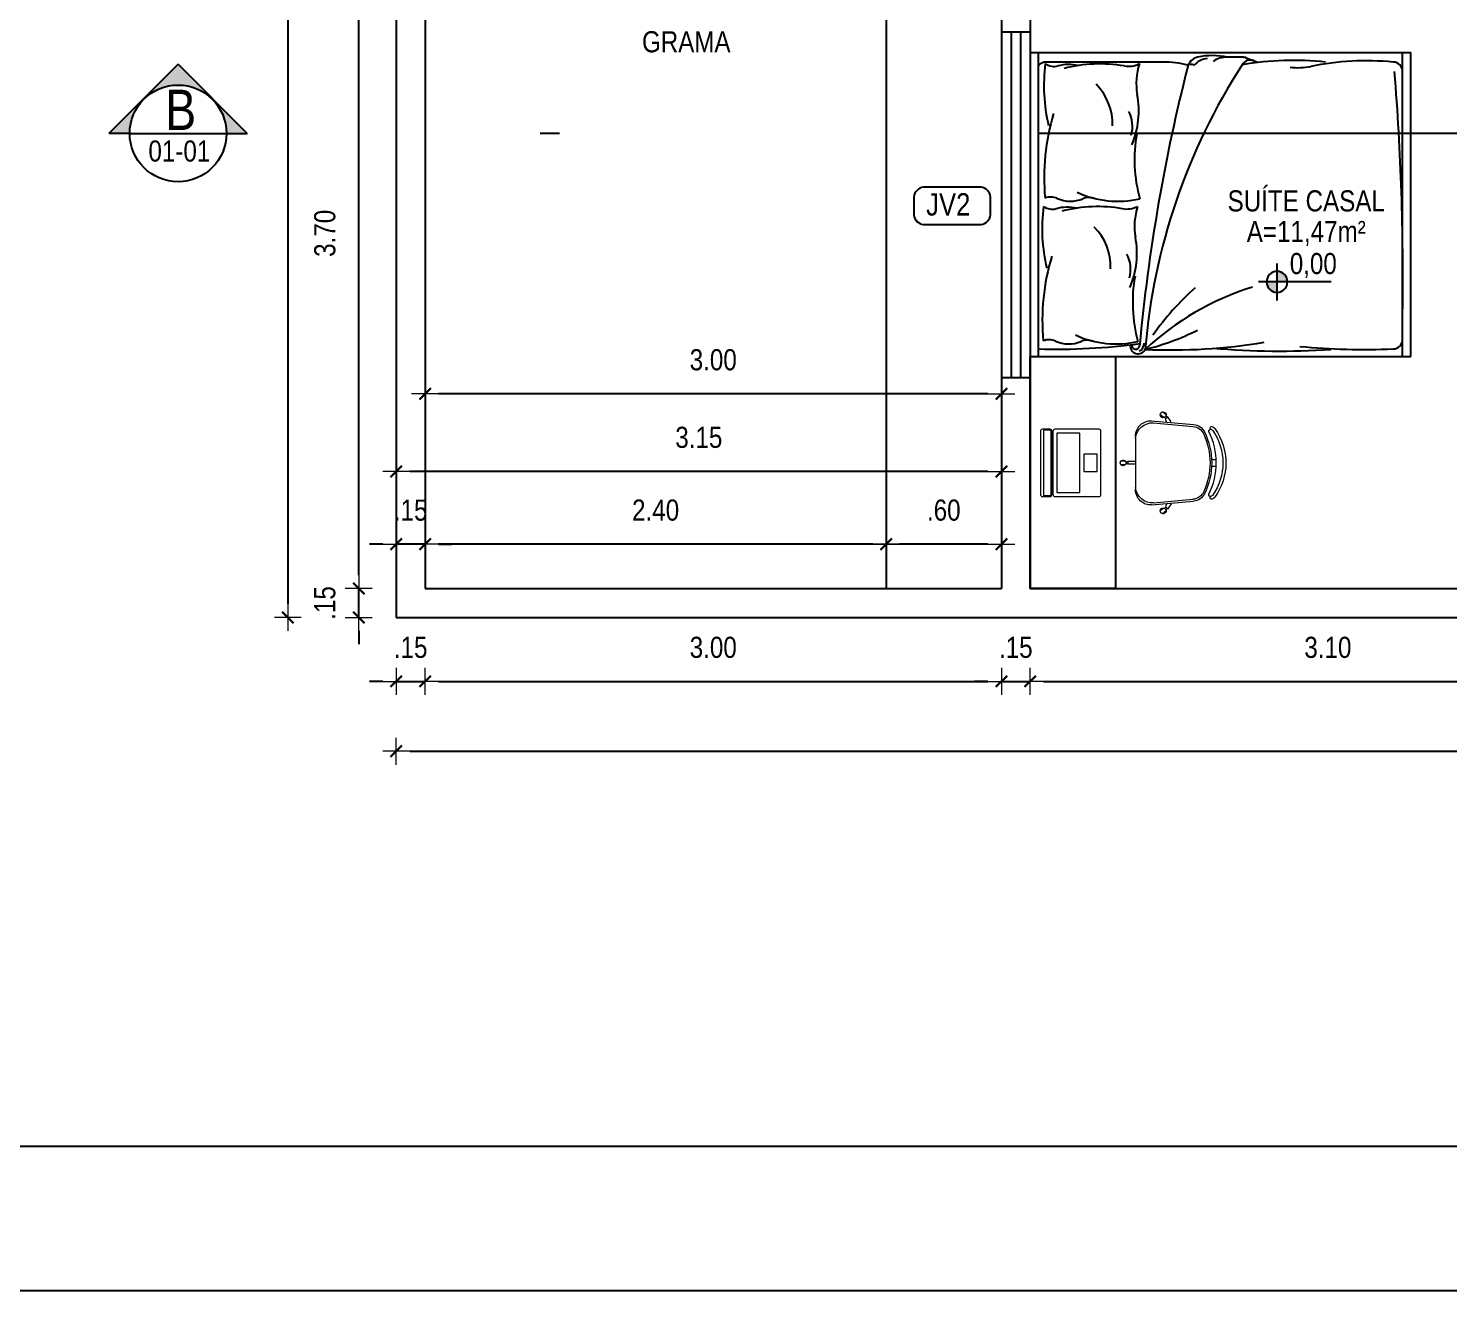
# Model space of a CAD drawing. Header units: millimetres. Extents: x -677 to -23, y -135 to 1112.
# Drawn here: x -210.64 to -203.24, y 838.58 to 845.15 of the extents above; entities that cross this region are included whole.
import ezdxf
from ezdxf.enums import TextEntityAlignment as Align

# ---------------------------------------------------------------- set-up
doc = ezdxf.new("R2010")
doc.units = ezdxf.units.MM
doc.header["$LTSCALE"] = 20
doc.header["$MEASUREMENT"] = 0
doc.header["$PDSIZE"] = -5
doc.linetypes.add('DASHDOT2', pattern=[0.5, 0.25, -0.125, 0, -0.125])
doc.layers.get('0').update_dxf_attribs({"linetype": 'CONTINUOUS'})
doc.layers.get('Defpoints').update_dxf_attribs({"linetype": 'CONTINUOUS'})
for name, color, linetype in [('AR-ALV', 5, 'CONTINUOUS'), ('ARREDI_attrezzature', 175, 'CONTINUOUS'), ('COTA', 7, 'CONTINUOUS'), ('DIVERSOS', 1, 'CONTINUOUS'), ('E-txt-g', 3, 'CONTINUOUS'), ('Layer1', 7, 'CONTINUOUS'), ('LAYER4', 7, 'CONTINUOUS'), ('LAYER5', 8, 'CONTINUOUS'), ('LAYER7', 4, 'CONTINUOUS')]:
    doc.layers.add(name, color=color, linetype=linetype)
for name, color, linetype, lineweight in [('E-Lay-9', 9, 'CONTINUOUS', 9), ('E-Pen-C', 4, 'CONTINUOUS', 15), ('E-Pen-G', 3, 'CONTINUOUS', 30), ('E-Txt-W', 7, 'CONTINUOUS', 20)]:
    doc.layers.add(name, color=color, linetype=linetype, lineweight=lineweight)
doc.styles.add('F2', font='swissc.ttf')
doc.styles.add('REG60', font='romans.shx', dxfattribs={"width": 0.8, "height": 0.15})
doc.styles.add('REG80', font='romans.shx', dxfattribs={"width": 0.8, "height": 0.2})
doc.dimstyles.new('DIMENSION-1', dxfattribs={"dimtxt": 0.11, "dimasz": 0.07, "dimexe": 1, "dimexo": 0, "dimgap": 0.12, "dimtad": 1, "dimzin": 7, "dimdsep": 46, "dimtxsty": 'F2', "dimblk1": 'TRACO', "dimblk2": 'TRACO', "dimsah": 1, "dimcen": 1, "dimse1": 1, "dimse2": 1, "dimclrd": 256, "dimclre": 256, "dimclrt": 6, "dimadec": 0, "dimazin": 0, "dimtfac": 1, "dimtix": 1, "dimtmove": 2, "dimatfit": 3, "dimldrblk": 'TRACO', "dimfxl": 1, "dimtolj": 1, "dimtzin": 0, "dimarcsym": 0})

# ---------------------------------------------------------------- blocks, each defined once
blk = doc.blocks.new('TXT-AMB75')
at = {"layer": 'E-txt-g', "style": 'REG80', "width": 0.8, "flags": 8}
blk.add_attdef('TXT', text='', height=0.2, dxfattribs=at).set_placement((0.005, 0.296), align=Align.CENTER)
at = {"layer": 'E-Txt-W', "style": 'REG60', "width": 0.8, "flags": 8}
blk.add_attdef('TXT', text='', height=0.15, dxfattribs=at).set_placement((0.005, 0.027), align=Align.CENTER)
blk = doc.blocks.new('TRACO')
at = {"layer": 'E-Pen-C'}
for p, q in [((-1, 0), (1, 0)), ((0, 1), (0, -1))]:
    blk.add_line(p, q, dxfattribs=at)
at = {"layer": 'E-Pen-G'}
blk.add_line((-0.42, -0.42), (0.42, 0.42), dxfattribs=at)
blk = doc.blocks.new('*D957')
at = {"color": 4, "lineweight": -2}
for p, q in [((-208.915, 842.304), (-208.915, 842.374)), ((-208.915, 842.084), (-208.915, 842.234)), ((-208.915, 842.014), (-208.915, 841.944))]:
    blk.add_line(p, q, dxfattribs=at)
at = {"layer": 'Defpoints', "color": 0, "linetype": 'Continuous'}
for p in [(-208.915, 842.234), (-208.5699, 842.234), (-208.7199, 842.084)]:
    blk.add_point(p, dxfattribs=at)
at = {"color": 4, "linetype": 'Continuous', "lineweight": -2, "xscale": 0.07, "yscale": 0.07, "zscale": 0.07}
for p, rotation in [((-208.915, 842.234), 270), ((-208.915, 842.084), 90)]:
    blk.add_blockref('TRACO', p, dxfattribs=dict(at, rotation=rotation))
at = {"color": 4, "linetype": 'Continuous', "insert": (-209.0915, 842.159), "char_height": 0.11, "attachment_point": 5, "rotation": 90, "style": 'F2'}
blk.add_mtext('\\A1;.15', dxfattribs=at)
blk = doc.blocks.new('*D958')
at = {"color": 4, "lineweight": -2}
blk.add_line((-208.915, 842.304), (-208.915, 845.864), dxfattribs=at)
at = {"layer": 'Defpoints', "color": 0, "linetype": 'Continuous'}
for p in [(-208.915, 845.934), (-205.4188, 845.934), (-208.5699, 842.234)]:
    blk.add_point(p, dxfattribs=at)
at = {"color": 4, "linetype": 'Continuous', "lineweight": -2, "xscale": 0.07, "yscale": 0.07, "zscale": 0.07}
for p, rotation in [((-208.915, 845.934), 90), ((-208.915, 842.234), 270)]:
    blk.add_blockref('TRACO', p, dxfattribs=dict(at, rotation=rotation))
at = {"color": 4, "linetype": 'Continuous', "insert": (-209.0914, 844.084), "char_height": 0.11, "attachment_point": 5, "rotation": 90, "style": 'F2'}
blk.add_mtext('\\A1;3.70', dxfattribs=at)
blk = doc.blocks.new('*D964')
at = {"color": 4, "lineweight": -2}
blk.add_line((-209.2845, 849.014), (-209.2845, 842.154), dxfattribs=at)
at = {"layer": 'Defpoints', "color": 0, "linetype": 'Continuous'}
for p in [(-208.7199, 849.084), (-209.2845, 842.084), (-208.7199, 842.084)]:
    blk.add_point(p, dxfattribs=at)
at = {"color": 4, "linetype": 'Continuous', "lineweight": -2, "xscale": 0.07, "yscale": 0.07, "zscale": 0.07}
for p, rotation in [((-209.2845, 849.084), 90), ((-209.2845, 842.084), 270)]:
    blk.add_blockref('TRACO', p, dxfattribs=dict(at, rotation=rotation))
at = {"color": 4, "linetype": 'Continuous', "insert": (-209.4609, 845.584), "char_height": 0.11, "attachment_point": 5, "rotation": 90, "style": 'F2'}
blk.add_mtext('\\A1;7.00', dxfattribs=at)
blk = doc.blocks.new('*D939')
at = {"color": 4, "lineweight": -2}
for p, q in [((-208.7899, 841.7508), (-208.8599, 841.7508)), ((-208.7199, 841.7508), (-208.5699, 841.7508)), ((-208.4999, 841.7508), (-208.4299, 841.7508))]:
    blk.add_line(p, q, dxfattribs=at)
at = {"layer": 'Defpoints', "color": 0, "linetype": 'Continuous'}
for p in [(-208.5699, 842.234), (-208.7199, 842.084), (-208.5699, 841.7508)]:
    blk.add_point(p, dxfattribs=at)
at = {"color": 4, "linetype": 'Continuous', "lineweight": -2, "xscale": 0.07, "yscale": 0.07, "zscale": 0.07}
blk.add_blockref('TRACO', (-208.7199, 841.7508), dxfattribs=at)
at = {"color": 4, "linetype": 'Continuous', "lineweight": -2, "xscale": 0.07, "yscale": 0.07, "zscale": 0.07, "rotation": 180}
blk.add_blockref('TRACO', (-208.5699, 841.7508), dxfattribs=at)
at = {"color": 4, "linetype": 'Continuous', "insert": (-208.6449, 841.9272), "char_height": 0.11, "attachment_point": 5, "style": 'F2'}
blk.add_mtext('\\A1;.15', dxfattribs=at)
blk = doc.blocks.new('*D965')
at = {"color": 4, "lineweight": -2}
blk.add_line((-208.4999, 841.7508), (-205.6388, 841.7508), dxfattribs=at)
at = {"layer": 'Defpoints', "color": 0, "linetype": 'Continuous'}
for p in [(-205.5688, 845.134), (-208.5699, 842.234), (-205.5688, 841.7508)]:
    blk.add_point(p, dxfattribs=at)
at = {"color": 4, "linetype": 'Continuous', "lineweight": -2, "xscale": 0.07, "yscale": 0.07, "zscale": 0.07, "rotation": 180}
blk.add_blockref('TRACO', (-208.5699, 841.7508), dxfattribs=at)
at = {"color": 4, "linetype": 'Continuous', "lineweight": -2, "xscale": 0.07, "yscale": 0.07, "zscale": 0.07}
blk.add_blockref('TRACO', (-205.5688, 841.7508), dxfattribs=at)
at = {"color": 4, "linetype": 'Continuous', "insert": (-207.0693, 841.9272), "char_height": 0.11, "attachment_point": 5, "style": 'F2'}
blk.add_mtext('\\A1;3.00', dxfattribs=at)
blk = doc.blocks.new('*D966')
at = {"color": 4, "lineweight": -2}
blk.add_line((-205.3488, 841.7508), (-202.3888, 841.7508), dxfattribs=at)
at = {"layer": 'Defpoints', "color": 0, "linetype": 'Continuous'}
for p in [(-205.4188, 842.234), (-202.3188, 842.234), (-202.3188, 841.7508)]:
    blk.add_point(p, dxfattribs=at)
at = {"color": 4, "linetype": 'Continuous', "lineweight": -2, "xscale": 0.07, "yscale": 0.07, "zscale": 0.07, "rotation": 180}
blk.add_blockref('TRACO', (-205.4188, 841.7508), dxfattribs=at)
at = {"color": 4, "linetype": 'Continuous', "lineweight": -2, "xscale": 0.07, "yscale": 0.07, "zscale": 0.07}
blk.add_blockref('TRACO', (-202.3188, 841.7508), dxfattribs=at)
at = {"color": 4, "linetype": 'Continuous', "insert": (-203.8688, 841.9272), "char_height": 0.11, "attachment_point": 5, "style": 'F2'}
blk.add_mtext('\\A1;3.10', dxfattribs=at)
blk = doc.blocks.new('*D977')
at = {"color": 4, "lineweight": -2}
blk.add_line((-208.6499, 841.3865), (-183.7899, 841.3865), dxfattribs=at)
at = {"layer": 'Defpoints', "color": 0, "linetype": 'Continuous'}
for p in [(-208.7199, 842.0244), (-183.7199, 842.0244), (-183.7199, 841.3865)]:
    blk.add_point(p, dxfattribs=at)
at = {"color": 4, "linetype": 'Continuous', "lineweight": -2, "xscale": 0.07, "yscale": 0.07, "zscale": 0.07, "rotation": 180}
blk.add_blockref('TRACO', (-208.7199, 841.3865), dxfattribs=at)
at = {"color": 4, "linetype": 'Continuous', "lineweight": -2, "xscale": 0.07, "yscale": 0.07, "zscale": 0.07}
blk.add_blockref('TRACO', (-183.7199, 841.3865), dxfattribs=at)
at = {"color": 4, "linetype": 'Continuous', "insert": (-195.0699, 841.5922), "char_height": 0.11, "attachment_point": 5, "style": 'F2'}
blk.add_mtext('\\A1;25.00', dxfattribs=at)
blk = doc.blocks.new('Cadeira')
at = {"layer": 'E-Lay-9', "color": 8}
for p, q in [((-0.0093, 0.0535), (-0.0093, 0.0769)), ((0.0096, 0.0535), (0.0096, 0.0769)), ((-0.1393, 0), (0.1393, 0)), ((-0.0075, 0), (-0.0075, 0.0425)), ((-0.0075, 0.0425), (-0.0056, 0.0425)), ((0.0056, 0.0425), (0.0075, 0.0425)), ((0.0075, 0), (0.0075, 0.0425)), ((-0.25, -0.1588), (-0.265, -0.1409)), ((-0.2355, -0.1467), (-0.2505, -0.1288)), ((-0.2192, -0.0836), (-0.1996, -0.3023)), ((-0.2087, -0.0936), (-0.1898, -0.2982)), ((0.2087, -0.0936), (0.1898, -0.2982)), ((0.2192, -0.0836), (0.1996, -0.3023)), ((0.2355, -0.1467), (0.2505, -0.1288)), ((0.25, -0.1588), (0.265, -0.1409)), ((-0.2398, -0.1647), (-0.2413, -0.1659)), ((-0.2133, -0.1847), (-0.2413, -0.1659)), ((-0.2298, -0.1563), (-0.2313, -0.1575)), ((-0.2144, -0.1618), (-0.2298, -0.1563)), ((0.2133, -0.1847), (0.2413, -0.1659)), ((0.2144, -0.1618), (0.2298, -0.1563)), ((0.2298, -0.1563), (0.2313, -0.1575)), ((0.2398, -0.1647), (0.2413, -0.1659)), ((-0.0175, -0.3961), (-0.0175, -0.4196)), ((0.0175, -0.3961), (0.0175, -0.4196))]:
    blk.add_line(p, q, dxfattribs=at)
blk.add_lwpolyline([(0.1631, -0.3812, -0.237888), (-0.1631, -0.3812, 0.605717), (-0.1738, -0.3953, 0.122717), (-0.17, -0.4, 0.323529), (0.17, -0.4, 0.122717), (0.1738, -0.3953, 0.605717)], format="xyb", close=True, dxfattribs=at)
for centre in [(0, 0.0466), (-0.2382, -0.1579), (0.2382, -0.1579)]:
    blk.add_circle(centre, 0.005, dxfattribs=at)
for centre, radius, start, end in [((0.0001, 0.0652), 0.015, 281.63338, 257.45365), ((-0.1393, -0.08), 0.08, 90, 182.56924), ((0, 0.0475), 0.0075, 221.81031, 318.18969), ((0.1393, -0.08), 0.08, 357.43076, 90), ((-0.1202, -0.0886), 0.0887, 95.59249, 183.25223), ((0.1202, -0.0886), 0.0887, 356.74777, 84.40751), ((-0.2502, -0.1438), 0.015, 322.54635, 298.36662), ((0.2502, -0.1438), 0.015, 241.63338, 217.45365), ((-0.2388, -0.1573), 0.0075, 261.81031, 358.18969), ((0.2388, -0.1573), 0.0075, 181.81031, 278.18969), ((-0.1299, -0.296), 0.07, 185.12125, 243.60471), ((-0.1201, -0.2918), 0.07, 185.2999, 245.73609), ((0, -0.0343), 0.3622, 243.60471, 296.39529), ((0, -0.0254), 0.3622, 245.73609, 294.26391), ((0.1201, -0.2918), 0.07, 294.26391, 354.7001), ((0.1299, -0.296), 0.07, 296.39529, 354.87875), ((-0.1819, -0.3961), 0.00782, 29.81088, 225.32554), ((-0.1625, -0.39), 0.0275, 205.14546, 233.45713), ((0, -0.1648), 0.3052, 234.12379, 305.87621), ((-0.1625, -0.39), 0.0125, 205.14546, 233.1301), ((0.1819, -0.3961), 0.00782, 314.67446, 150.18912), ((0.1625, -0.39), 0.0275, 306.54287, 334.85454)]:
    blk.add_arc(centre, radius, start, end, dxfattribs=at)
blk = doc.blocks.new('Notebook')
at = {"layer": 'E-Lay-9', "color": 8}
for p, q in [((-0.175, 0.305), (-0.175, 0.3)), ((-0.175, 0.3), (-0.175, 0.265)), ((0.165, 0.315), (-0.165, 0.315)), ((0.175, 0.3), (0.175, 0.305)), ((0.175, 0.265), (0.175, 0.3)), ((-0.165, 0.255), (0.165, 0.255))]:
    blk.add_line(p, q, dxfattribs=at)
for points in [[(-0.165, 0.26), (0.165, 0.26, 0.414214), (0.17, 0.265), (0.17, 0.295, 0.414214), (0.165, 0.3), (-0.165, 0.3, 0.414214), (-0.17, 0.295), (-0.17, 0.265, 0.414214)], [(-0.165, 0), (0.165, 0, 0.414214), (0.175, 0.01), (0.175, 0.24, 0.414214), (0.165, 0.25), (-0.165, 0.25, 0.414214), (-0.175, 0.24), (-0.175, 0.01, 0.414214)]]:
    blk.add_lwpolyline(points, format="xyb", close=True, dxfattribs=at)
for points in [[(-0.155, 0.11), (0.155, 0.11), (0.155, 0.23), (-0.155, 0.23)], [(-0.105, 0.25), (-0.145, 0.25), (-0.145, 0.255), (-0.105, 0.255)], [(0.105, 0.25), (0.145, 0.25), (0.145, 0.255), (0.105, 0.255)], [(-0.045, 0.02), (0.045, 0.02), (0.045, 0.09), (-0.045, 0.09)]]:
    blk.add_lwpolyline(points, close=True, dxfattribs=at)
for centre, start, end in [((-0.165, 0.305), 90, 180), ((0.165, 0.305), 0, 90), ((-0.165, 0.265), 180, 270), ((0.165, 0.265), 270, 360)]:
    blk.add_arc(centre, 0.01, start, end, dxfattribs=at)
blk = doc.blocks.new('NIVEL')
at = {"layer": 'DIVERSOS'}
h = blk.add_hatch(color=7, dxfattribs=at)
h.paths.add_polyline_path([(0, 0.137, 0.414214), (-0.137, 0), (0, 0)])
h.paths.add_polyline_path([(0, 0), (0, -0.137, 0.414214), (0.137, 0)])
at = {"layer": 'DIVERSOS', "color": 7}
for p, q in [((0, 0.242), (0, -0.242)), ((0.709, 0), (-0.242, 0))]:
    blk.add_line(p, q, dxfattribs=at)
blk.add_circle((0, 0), 0.137, dxfattribs=at)
blk = doc.blocks.new('*D904')
at = {"color": 4, "lineweight": -2}
blk.add_line((-205.6388, 842.4654), (-206.0988, 842.4654), dxfattribs=at)
at = {"layer": 'Defpoints', "color": 0, "linetype": 'Continuous'}
for p in [(-206.1688, 842.4654), (-206.1688, 842.4654), (-205.5688, 842.4654)]:
    blk.add_point(p, dxfattribs=at)
at = {"color": 4, "linetype": 'Continuous', "lineweight": -2, "xscale": 0.07, "yscale": 0.07, "zscale": 0.07, "rotation": 180}
blk.add_blockref('TRACO', (-206.1688, 842.4654), dxfattribs=at)
at = {"color": 4, "linetype": 'Continuous', "lineweight": -2, "xscale": 0.07, "yscale": 0.07, "zscale": 0.07}
blk.add_blockref('TRACO', (-205.5688, 842.4654), dxfattribs=at)
at = {"color": 4, "linetype": 'Continuous', "insert": (-205.8688, 842.6419), "char_height": 0.11, "attachment_point": 5, "style": 'F2'}
blk.add_mtext('\\A1;.60', dxfattribs=at)
blk = doc.blocks.new('*D905')
at = {"color": 4, "lineweight": -2}
blk.add_line((-206.2388, 842.4654), (-208.4999, 842.4654), dxfattribs=at)
at = {"layer": 'Defpoints', "color": 0, "linetype": 'Continuous'}
for p in [(-208.5699, 842.4654), (-206.1688, 842.4654), (-208.5699, 842.234)]:
    blk.add_point(p, dxfattribs=at)
at = {"color": 4, "linetype": 'Continuous', "lineweight": -2, "xscale": 0.07, "yscale": 0.07, "zscale": 0.07, "rotation": 180}
blk.add_blockref('TRACO', (-208.5699, 842.4654), dxfattribs=at)
at = {"color": 4, "linetype": 'Continuous', "lineweight": -2, "xscale": 0.07, "yscale": 0.07, "zscale": 0.07}
blk.add_blockref('TRACO', (-206.1688, 842.4654), dxfattribs=at)
at = {"color": 4, "linetype": 'Continuous', "insert": (-207.3693, 842.642), "char_height": 0.11, "attachment_point": 5, "style": 'F2'}
blk.add_mtext('\\A1;2.40', dxfattribs=at)
blk = doc.blocks.new('*D906')
at = {"color": 4, "lineweight": -2}
for p, q in [((-208.7899, 842.4654), (-208.8599, 842.4654)), ((-208.5699, 842.4654), (-208.7199, 842.4654)), ((-208.4999, 842.4654), (-208.4299, 842.4654))]:
    blk.add_line(p, q, dxfattribs=at)
at = {"layer": 'Defpoints', "color": 0, "linetype": 'Continuous'}
for p in [(-208.7199, 842.4654), (-208.7199, 842.234), (-208.5699, 842.234)]:
    blk.add_point(p, dxfattribs=at)
at = {"color": 4, "linetype": 'Continuous', "lineweight": -2, "xscale": 0.07, "yscale": 0.07, "zscale": 0.07}
blk.add_blockref('TRACO', (-208.7199, 842.4654), dxfattribs=at)
at = {"color": 4, "linetype": 'Continuous', "lineweight": -2, "xscale": 0.07, "yscale": 0.07, "zscale": 0.07, "rotation": 180}
blk.add_blockref('TRACO', (-208.5699, 842.4654), dxfattribs=at)
at = {"color": 4, "linetype": 'Continuous', "insert": (-208.6449, 842.6419), "char_height": 0.11, "attachment_point": 5, "style": 'F2'}
blk.add_mtext('\\A1;.15', dxfattribs=at)
blk = doc.blocks.new('*D907')
at = {"color": 4, "lineweight": -2}
blk.add_line((-205.6388, 843.2485), (-208.4999, 843.2485), dxfattribs=at)
at = {"layer": 'Defpoints', "color": 0, "linetype": 'Continuous'}
for p in [(-205.5688, 843.2644), (-208.5699, 843.2485), (-208.5699, 843.1902)]:
    blk.add_point(p, dxfattribs=at)
at = {"color": 4, "linetype": 'Continuous', "lineweight": -2, "xscale": 0.07, "yscale": 0.07, "zscale": 0.07, "rotation": 180}
blk.add_blockref('TRACO', (-208.5699, 843.2485), dxfattribs=at)
at = {"color": 4, "linetype": 'Continuous', "lineweight": -2, "xscale": 0.07, "yscale": 0.07, "zscale": 0.07}
blk.add_blockref('TRACO', (-205.5688, 843.2485), dxfattribs=at)
at = {"color": 4, "linetype": 'Continuous', "insert": (-207.0693, 843.4249), "char_height": 0.11, "attachment_point": 5, "style": 'F2'}
blk.add_mtext('\\A1;3.00', dxfattribs=at)
blk = doc.blocks.new('*D935')
at = {"color": 4, "lineweight": -2}
blk.add_line((-205.6388, 842.8444), (-208.6499, 842.8444), dxfattribs=at)
at = {"layer": 'Defpoints', "color": 0, "linetype": 'Continuous'}
for p in [(-208.7199, 843.0499), (-205.5688, 843.0499), (-208.7199, 842.8444)]:
    blk.add_point(p, dxfattribs=at)
at = {"color": 4, "linetype": 'Continuous', "lineweight": -2, "xscale": 0.07, "yscale": 0.07, "zscale": 0.07, "rotation": 180}
blk.add_blockref('TRACO', (-208.7199, 842.8444), dxfattribs=at)
at = {"color": 4, "linetype": 'Continuous', "lineweight": -2, "xscale": 0.07, "yscale": 0.07, "zscale": 0.07}
blk.add_blockref('TRACO', (-205.5688, 842.8444), dxfattribs=at)
at = {"color": 4, "linetype": 'Continuous', "insert": (-207.1443, 843.0209), "char_height": 0.11, "attachment_point": 5, "style": 'F2'}
blk.add_mtext('\\A1;3.15', dxfattribs=at)
blk = doc.blocks.new('A$C52F82244')
at = {"layer": 'LAYER5'}
blk.add_hatch(color=2, dxfattribs=at).paths.add_polyline_path([(0.5, 0.85), (0, 0.35), (0.15, 0.35, -1), (0.85, 0.35), (1, 0.35)])
at = {"layer": 'LAYER4', "color": 2}
blk.add_line((0.15, 0.35), (0.85, 0.35), dxfattribs=at)
at = {"layer": 'LAYER7', "color": 2}
for p, q in [((0.5, 0.85), (0, 0.35)), ((0.5, 0.85), (1, 0.35)), ((0.15, 0.35), (0, 0.35)), ((0.85, 0.35), (1, 0.35))]:
    blk.add_line(p, q, dxfattribs=at)
blk.add_circle((0.5, 0.35), 0.35, dxfattribs=at)
blk = doc.blocks.new('*D998')
at = {"color": 4, "lineweight": -2}
for p, q in [((-205.6388, 841.7508), (-205.7088, 841.7508)), ((-205.5688, 841.7508), (-205.4188, 841.7508)), ((-205.3488, 841.7508), (-205.2788, 841.7508))]:
    blk.add_line(p, q, dxfattribs=at)
at = {"layer": 'Defpoints', "color": 0, "linetype": 'Continuous'}
for p in [(-205.5688, 842.234), (-205.4188, 842.234), (-205.4188, 841.7508)]:
    blk.add_point(p, dxfattribs=at)
at = {"color": 4, "linetype": 'Continuous', "lineweight": -2, "xscale": 0.07, "yscale": 0.07, "zscale": 0.07}
blk.add_blockref('TRACO', (-205.5688, 841.7508), dxfattribs=at)
at = {"color": 4, "linetype": 'Continuous', "lineweight": -2, "xscale": 0.07, "yscale": 0.07, "zscale": 0.07, "rotation": 180}
blk.add_blockref('TRACO', (-205.4188, 841.7508), dxfattribs=at)
at = {"color": 4, "linetype": 'Continuous', "insert": (-205.4938, 841.9272), "char_height": 0.11, "attachment_point": 5, "style": 'F2'}
blk.add_mtext('\\A1;.15', dxfattribs=at)

msp = doc.modelspace()

# ---------------------------------------------------------------- linework, layer by layer
at = {"color": 5, "linetype": 'Continuous'}
for p, q in [((-208.7199, 849.084), (-208.7199, 842.084)), ((-208.5699, 848.934), (-208.5699, 842.234)), ((-205.5688, 846.084), (-205.5688, 845.134)), ((-205.4188, 845.934), (-205.4188, 845.134)), ((-205.5688, 845.134), (-205.4188, 845.134)), ((-205.5688, 843.334), (-205.5688, 842.234)), ((-205.5688, 843.334), (-205.4188, 843.334)), ((-205.4188, 843.334), (-205.4188, 842.234)), ((-208.5699, 842.234), (-205.5688, 842.234)), ((-205.4188, 842.234), (-202.3188, 842.234)), ((-205.4188, 842.234), (-202.3188, 842.234)), ((-208.7199, 842.084), (-183.7199, 842.084))]:
    msp.add_line(p, q, dxfattribs=at)
at = {"color": 8}
for p, q in [((-205.5688, 845.134), (-205.5688, 843.334)), ((-205.4188, 845.134), (-205.4188, 843.334))]:
    msp.add_line(p, q, dxfattribs=at)
at = {"color": 7}
for p, q in [((-205.5188, 845.134), (-205.5188, 843.334)), ((-205.4688, 845.134), (-205.4688, 843.334))]:
    msp.add_line(p, q, dxfattribs=at)
at = {"color": 2}
msp.add_lwpolyline([(-227.9712, 838.5779), (-164.8912, 838.5779), (-164.8912, 883.1279), (-227.9712, 883.1279)], close=True, dxfattribs=at)
at = {"color": 5, "linetype": 'Continuous'}
msp.add_lwpolyline([(-226.0962, 882.3779), (-165.6412, 882.3779), (-165.6412, 839.3279), (-226.0962, 839.3279)], close=True, dxfattribs=at)
at = {"color": 8}
msp.add_lwpolyline([(-204.9741, 842.234), (-205.4188, 842.234), (-205.4188, 843.4426), (-204.9741, 843.4426)], close=True, dxfattribs=at)
at = {"layer": 'AR-ALV', "color": 2, "linetype": 'DASHDOT2'}
msp.add_line((-180.1698, 844.6044), (-209.6038, 844.6044), dxfattribs=at)
at = {"layer": 'ARREDI_attrezzature', "color": 8}
for p, q in [((-205.4188, 845.0254), (-203.4373, 845.0254)), ((-205.4188, 845.0254), (-205.4188, 843.334)), ((-205.3763, 843.4426), (-205.3763, 845.0254)), ((-204.7284, 844.976), (-205.3368, 844.976)), ((-204.3107, 845.0007), (-204.4076, 845.0007)), ((-204.2936, 844.9976), (-204.2348, 844.976)), ((-203.4798, 843.4426), (-203.4798, 845.0254)), ((-203.4373, 843.4426), (-203.4373, 845.0254)), ((-205.4188, 843.4426), (-203.4373, 843.4426))]:
    msp.add_line(p, q, dxfattribs=at)
for centre, radius, start, end in [((-205.3368, 844.9266), 0.0494, 90, 143.1301), ((-204.4644, 844.8525), 0.8832, 172.50994, 193.57317), ((-205.2941, 845.0317), 0.0789, 234.37876, 285.19877), ((-205.2162, 844.7449), 0.2183, 77.31196, 105.19877), ((-205.0558, 844.2079), 0.7583, 80.37112, 104.25995), ((-204.9077, 845.0807), 0.1269, 260.37112, 296.96494), ((-204.5219, 844.8632), 0.3445, 162.35976, 189.39259), ((-195.4978, 842.6361), 9.3909, 165.67156, 174.74188), ((-201.6092, 843.2117), 3.2221, 147.09539, 175.23633), ((-204.7369, 844.3481), 0.6279, 77.08904, 89.23129), ((-204.5327, 844.9335), 0.0692, 102.88269, 168.38686), ((-204.5788, 844.9478), 0.0164, 38.53099, 120.69755), ((-204.4886, 844.8944), 0.1001, 94.6849, 140.59841), ((-204.4698, 844.6585), 0.3512, 76.92865, 102.88269), ((-204.4013, 844.8943), 0.1065, 86.60169, 127.7302), ((-204.2718, 844.9369), 0.0494, 69.7541, 149.48722), ((-204.0459, 843.3588), 1.6256, 84.178, 99.50708), ((-204.3107, 844.9513), 0.0494, 69.7541, 90), ((-204.3107, 844.9513), 0.0494, 69.7541, 90), ((-203.6673, 843.5379), 1.4447, 84.51505, 101.60571), ((-203.5292, 844.9266), 0.0494, 360, 90), ((-204.0227, 845.2762), 0.3296, 262.47467, 281.34253), ((-216.6838, 843.8606), 13.2054, 359.17051, 4.63027), ((-205.2814, 844.6542), 0.291, 357.82948, 45.00983), ((-205.2994, 844.7209), 0.446, 336.68784, 11.12174), ((-204.184, 844.3725), 1.1623, 163.20165, 185.19902), ((-205.0531, 844.6412), 0.1667, 344.14067, 27.6985), ((-204.1113, 844.4674), 0.7645, 169.7638, 195.44974), ((-204.9616, 844.7551), 0.5042, 245.11795, 282.98619), ((-204.4738, 844.1093), 0.8832, 172.50994, 193.57317), ((-205.3035, 844.2886), 0.0789, 234.37876, 285.19877), ((-205.3114, 844.1916), 0.0814, 65.78773, 111.71238), ((-205.2256, 844.0017), 0.2183, 77.31196, 105.19877), ((-205.2095, 844.4181), 0.167, 245.78773, 292.88083), ((-205.0652, 843.4648), 0.7583, 80.37112, 104.25995), ((-205.1116, 844.1861), 0.0848, 69.01609, 112.88083), ((-204.9172, 844.3376), 0.1269, 260.37112, 296.96494), ((-204.5313, 844.12), 0.3445, 162.35976, 189.39259), ((-205.2908, 843.911), 0.291, 357.82948, 45.00983), ((-205.3088, 843.9778), 0.446, 336.68784, 11.12174), ((-204.1934, 843.6293), 1.1623, 163.20165, 185.19902), ((-205.0626, 843.898), 0.1667, 344.14067, 27.6985), ((-204.1208, 843.7243), 0.7645, 169.7638, 195.44974), ((-203.8334, 842.4242), 1.4446, 107.23875, 133.08583), ((-203.6159, 842.734), 1.4238, 131.512, 144.87279), ((-204.971, 844.012), 0.5042, 245.11795, 282.98619), ((-205.1569, 844.8112), 1.3739, 284.18939, 296.30958), ((-205.282, 846.7973), 3.3165, 268.37032, 277.53223), ((-205.3208, 843.4484), 0.0814, 65.78773, 111.71238), ((-205.219, 843.675), 0.167, 245.78773, 292.88083), ((-205.121, 843.4429), 0.0848, 69.01609, 112.88083), ((-204.8569, 843.4972), 0.0409, 171.6091, 333.93818), ((-204.8694, 843.501), 0.0206, 171.29147, 348.1256), ((-204.8667, 843.5091), 0.0409, 292.60519, 4.49888), ((-204.6906, 846.4388), 2.9624, 267.49407, 279.50941), ((-204.1167, 847.4311), 3.9602, 264.92553, 273.80083), ((-203.6781, 846.9245), 3.4455, 264.39968, 272.47641), ((-203.5292, 843.5316), 0.0494, 270, 360)]:
    msp.add_arc(centre, radius, start, end, dxfattribs=at)
at = {"layer": 'COTA', "color": 8, "linetype": 'Continuous'}
msp.add_line((-206.1688, 846.684), (-206.1688, 842.234), dxfattribs=at)
at = {"layer": 'COTA', "color": 4, "linetype": 'Continuous'}
msp.add_lwpolyline([(-205.6247, 844.2744, 0.331371), (-205.6747, 844.3244), (-205.975, 844.3241, 0.332506), (-206.025, 844.2744), (-206.025, 844.1798, 0.330378), (-205.975, 844.1295), (-205.6747, 844.1298, 0.331371), (-205.6247, 844.1798)], format="xyb", close=True, dxfattribs=at)

# ---------------------------------------------------------------- block references
ref = msp.add_blockref('TXT-AMB75', (-203.9854, 843.9819), dxfattribs=dict(xscale=0.7290000000000001, yscale=0.7290000000000001, zscale=0.7290000000000001))
ref.add_attrib('TXT', 'SUÍTE CASAL', dxfattribs={"layer": 'E-txt-g', "color": 2, "height": 0.11, "style": 'F2'}).set_placement((-203.9814, 844.198), align=Align.CENTER)
ref.add_attrib('TXT', 'A=11,47m²', dxfattribs={"layer": 'E-Txt-W', "height": 0.11, "style": 'F2'}).set_placement((-203.9814, 844.0385), align=Align.CENTER)
at = {"color": 5, "rotation": 90}
msp.add_blockref('Notebook', (-205.0503, 842.8885, 3.2859), dxfattribs=at)
at = {"layer": 'E-Lay-9', "color": 8, "xscale": -1, "rotation": 90}
msp.add_blockref('Cadeira', (-204.8701, 842.8886, 3.2859), dxfattribs=at)
at = {"layer": 'LAYER4', "color": 2, "xscale": 0.7200000000000001, "yscale": 0.7200000000000001, "zscale": 0.7200000000000001}
msp.add_blockref('A$C52F82244', (-210.2158, 844.3524), dxfattribs=at)
at = {"layer": 'LAYER7', "color": 7, "linetype": 'Continuous', "xscale": -0.3985866620477118, "yscale": 0.3985866620477118, "zscale": 0.3985866620477118, "rotation": 180}
msp.add_blockref('NIVEL', (-204.1337, 843.831), dxfattribs=at)

# ---------------------------------------------------------------- texts
at = {"color": 7, "style": 'F2'}
for s, height, p in [('B', 0.2101, (-209.9224, 844.622)), ('01-01', 0.11, (-210.0103, 844.4576))]:
    msp.add_text(s, height=height, dxfattribs=at).set_placement(p)
at = {"layer": 'Layer1', "color": 7, "linetype": 'Continuous', "style": 'F2'}
for s, p in [('GRAMA', (-207.4401, 845.1366)), ('0,00', (-204.0671, 843.9815))]:
    msp.add_text(s, height=0.10972, dxfattribs=at).set_placement(p, align=Align.TOP_LEFT)
at = {"layer": 'Layer1', "color": 4, "linetype": 'Continuous', "style": 'F2'}
msp.add_text('JV2', height=0.11659, dxfattribs=at).set_placement((-205.9605, 844.2931, 1.712), align=Align.TOP_LEFT)

# ---------------------------------------------------------------- dimensions: what is measured, and where the dimension line sits
at = {"color": 8, "linetype": 'Continuous'}
for base, p1, p2, picture, middle in [((-209.2845, 842.084), (-208.7199, 849.084), (-208.7199, 842.084), '*D964', (-209.4609, 845.584)), ((-208.915, 845.934), (-208.5699, 842.234), (-205.4188, 845.934), '*D958', (-209.0914, 844.084)), ((-208.915, 842.234), (-208.7199, 842.084), (-208.5699, 842.234), '*D957', (-209.0915, 842.159))]:
    dim = msp.add_linear_dim(base=base, p1=p1, p2=p2, angle=90, dimstyle='DIMENSION-1', override={"dimclrd": 4, "dimclrt": 4, "dimadec": 8, "dimfxl": 0.5, "dimfxlon": 1}, dxfattribs=at)
    dim.commit()
    dim.dimension.update_dxf_attribs({"geometry": picture, "text_midpoint": middle})
for base, p1, p2, picture, middle in [((-205.5688, 841.7508), (-208.5699, 842.234), (-205.5688, 845.134), '*D965', (-207.0693, 841.9272)), ((-208.5699, 843.2485), (-205.5688, 843.2644), (-208.5699, 843.1902), '*D907', (-207.0693, 843.4249)), ((-208.7199, 842.8444), (-205.5688, 843.0499), (-208.7199, 843.0499), '*D935', (-207.1443, 843.0209)), ((-208.7199, 842.4654), (-208.5699, 842.234), (-208.7199, 842.234), '*D906', (-208.6449, 842.6419)), ((-208.5699, 842.4654), (-206.1688, 842.4654), (-208.5699, 842.234), '*D905', (-207.3693, 842.642)), ((-206.1688, 842.4654), (-205.5688, 842.4654), (-206.1688, 842.4654), '*D904', (-205.8688, 842.6419)), ((-208.5699, 841.7508), (-208.7199, 842.084), (-208.5699, 842.234), '*D939', (-208.6449, 841.9272)), ((-205.4188, 841.7508), (-205.5688, 842.234), (-205.4188, 842.234), '*D998', (-205.4938, 841.9272)), ((-202.3188, 841.7508), (-205.4188, 842.234), (-202.3188, 842.234), '*D966', (-203.8688, 841.9272))]:
    dim = msp.add_linear_dim(base=base, p1=p1, p2=p2, dimstyle='DIMENSION-1', override={"dimclrd": 4, "dimclrt": 4, "dimadec": 8, "dimfxl": 0.5, "dimfxlon": 1}, dxfattribs=at)
    dim.commit()
    dim.dimension.update_dxf_attribs({"geometry": picture, "text_midpoint": middle})
dim = msp.add_linear_dim(base=(-183.7199, 841.3865), p1=(-208.7199, 842.0244), p2=(-183.7199, 842.0244), dimstyle='DIMENSION-1', override={"dimclrd": 4, "dimclrt": 4, "dimadec": 8, "dimfxl": 0.5, "dimfxlon": 1}, dxfattribs=at)
dim.commit()
dim.dimension.update_dxf_attribs({"geometry": '*D977', "text_midpoint": (-195.0699, 841.5922), "dimtype": 160})

doc.saveas('drawing.dxf')
